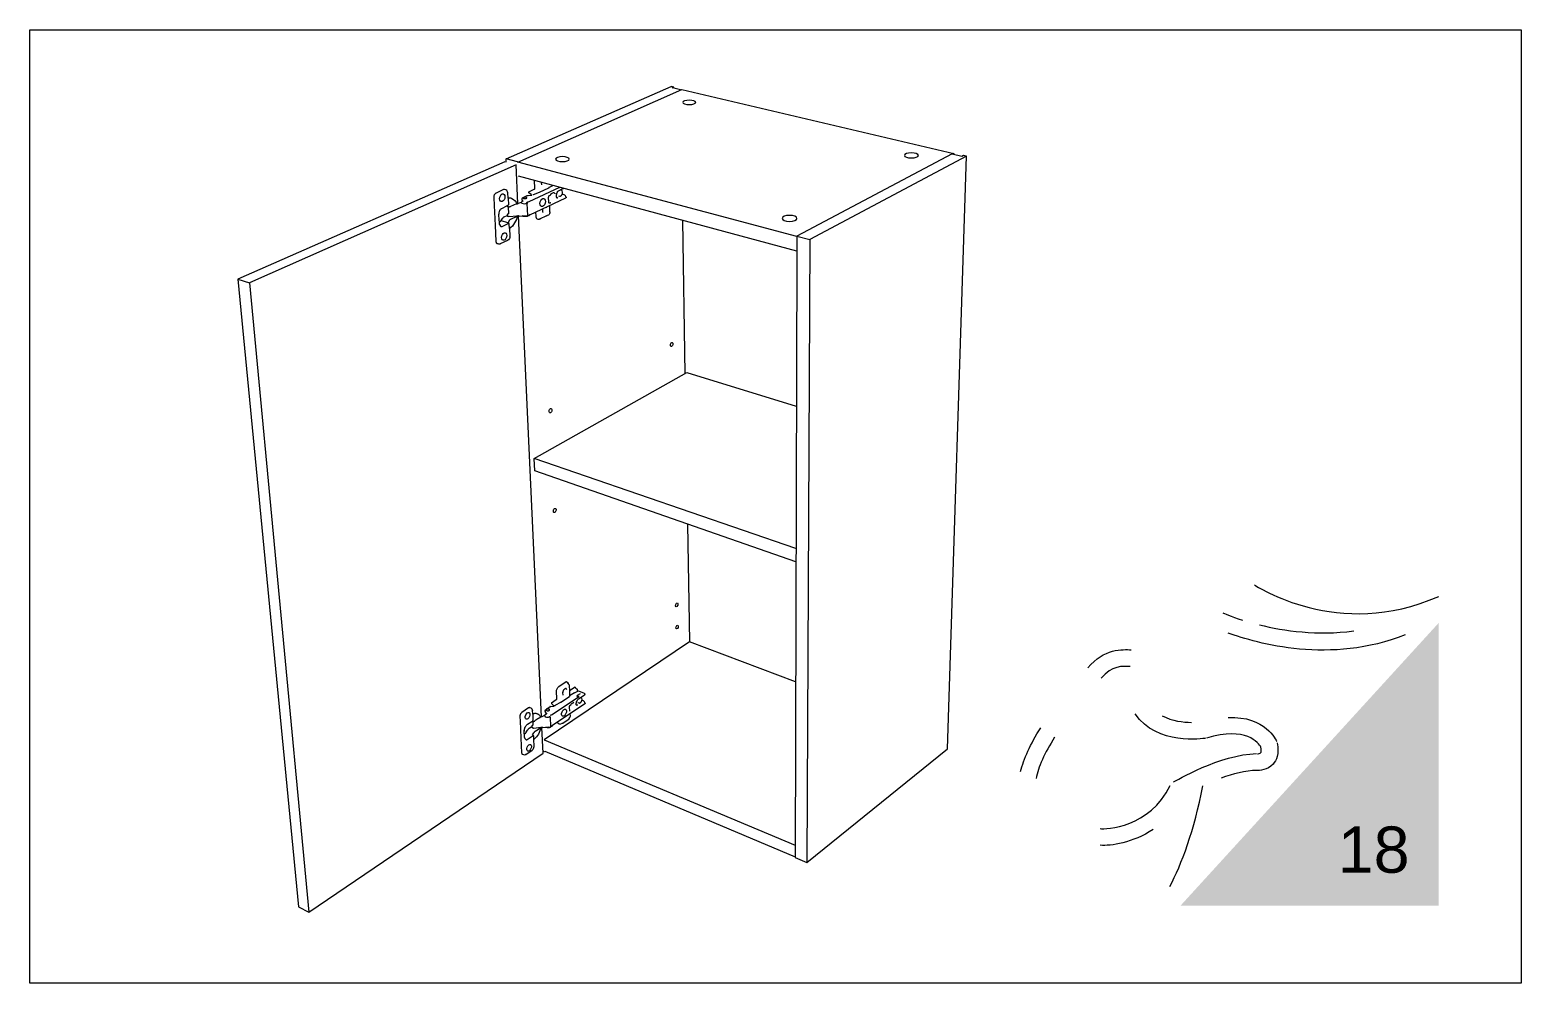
# Model space of a CAD drawing. Header units: metres. Extents: x -8.4 to 7.9, y -3.9 to 2.
# Drawn here: x 2.5234 to 2.9012, y -0.5699 to -0.3282 of the extents above; entities that cross this region are included whole.
import ezdxf

# ---------------------------------------------------------------- set-up
doc = ezdxf.new("R2010")
doc.units = ezdxf.units.M
doc.header["$MEASUREMENT"] = 0
for name, color, linetype, lineweight in [('PDF10_Geometry_Num_Penna__7', 7, 'Continuous', 18), ('PDF10_Solid Fills_Num_Penna__7', 7, 'Continuous', 18), ('PDF10_Text_Num_Penna__7', 7, 'Continuous', 18)]:
    doc.layers.add(name, color=color, linetype=linetype, lineweight=lineweight)
doc.styles.add('GENERATED_STYLE_2', font='')
doc.styles.get('GENERATED_STYLE_2').set_extended_font_data('Arial')

msp = doc.modelspace()

# ---------------------------------------------------------------- hatches: boundary and pattern name
at = {"layer": 'PDF10_Solid Fills_Num_Penna__7', "linetype": 'Continuous', "lineweight": 18}
msp.add_hatch(color=7, dxfattribs=at).paths.add_polyline_path([(2.88034, -0.55024), (2.88034, -0.47854), (2.81491, -0.55024)])

# ---------------------------------------------------------------- linework, layer by layer
at = {"layer": 'PDF10_Geometry_Num_Penna__7', "color": 7, "linetype": 'Continuous', "lineweight": 18, "flags": 128}
for points in [[(2.90124, -0.56986), (2.52342, -0.56986), (2.52342, -0.32818), (2.90124, -0.32818)], [(2.64945, -0.37021), (2.64944, -0.37021)], [(2.65314, -0.36697), (2.65316, -0.36694)], [(2.65494, -0.36815), (2.65491, -0.36822)], [(2.65495, -0.36821), (2.65493, -0.36821)], [(2.65499, -0.36813), (2.65497, -0.36813)], [(2.65538, -0.3699), (2.65539, -0.36992)], [(2.6555, -0.36979), (2.65552, -0.36978), (2.65554, -0.36975)], [(2.65755, -0.3682), (2.65757, -0.36819)], [(2.65882, -0.36998), (2.65881, -0.36998)], [(2.64828, -0.37162), (2.64833, -0.3716)], [(2.64836, -0.37158), (2.64833, -0.37159), (2.6483, -0.37161)], [(2.64834, -0.37156), (2.64835, -0.37157)], [(2.64855, -0.37094), (2.64863, -0.37096), (2.64871, -0.37097), (2.6488, -0.37097), (2.6489, -0.37097), (2.64899, -0.37096), (2.64908, -0.37094), (2.64915, -0.37093), (2.64922, -0.3709), (2.64927, -0.37087), (2.64931, -0.37084), (2.64933, -0.37081), (2.64933, -0.37077), (2.64931, -0.37074), (2.64928, -0.37071), (2.64923, -0.37069), (2.64917, -0.37066), (2.64909, -0.37064), (2.64901, -0.37064), (2.64892, -0.37063), (2.64882, -0.37064), (2.64873, -0.37064), (2.64865, -0.37066), (2.64857, -0.37068), (2.64851, -0.3707), (2.64845, -0.37073), (2.64842, -0.37077), (2.64839, -0.3708), (2.64839, -0.37083), (2.64841, -0.37086), (2.64844, -0.3709), (2.64849, -0.37092)], [(2.64915, -0.37219), (2.64918, -0.37218)], [(2.64922, -0.37217), (2.64927, -0.37217)], [(2.64944, -0.37219), (2.64941, -0.3722), (2.64938, -0.3722)], [(2.64978, -0.37177), (2.64977, -0.37176)], [(2.64985, -0.37176), (2.64981, -0.37177)], [(2.65335, -0.37352), (2.65335, -0.37353), (2.65335, -0.37355), (2.65335, -0.37356), (2.65335, -0.37357)], [(2.6544, -0.3731), (2.6544, -0.37308), (2.6544, -0.37306), (2.6544, -0.37305)], [(2.6554, -0.37201), (2.65538, -0.372), (2.65536, -0.372)], [(2.64223, -0.37456), (2.64226, -0.37458), (2.64227, -0.37459)], [(2.64454, -0.37715), (2.64455, -0.37712)], [(2.64465, -0.37534), (2.64465, -0.37535)], [(2.64465, -0.37545), (2.64466, -0.37545), (2.64468, -0.37545), (2.64469, -0.37546), (2.64471, -0.37546)], [(2.64473, -0.37546), (2.64474, -0.37546), (2.64475, -0.37547), (2.64477, -0.37547)], [(2.64918, -0.37527), (2.64916, -0.37527), (2.64915, -0.37527), (2.64913, -0.37527), (2.64912, -0.37527)], [(2.64938, -0.37541), (2.64939, -0.37541), (2.6494, -0.37541), (2.64942, -0.37541), (2.64943, -0.3754), (2.64944, -0.37539)], [(2.64952, -0.37542), (2.64951, -0.37543)], [(2.65002, -0.37501), (2.65003, -0.37504), (2.65003, -0.37507)], [(2.65003, -0.3751), (2.65003, -0.37508), (2.65005, -0.37507), (2.65006, -0.37507), (2.65007, -0.37506), (2.65007, -0.37505)], [(2.65292, -0.37599), (2.65294, -0.37599), (2.65295, -0.37599), (2.65296, -0.37598), (2.65298, -0.37597)], [(2.65345, -0.37439), (2.65344, -0.37441), (2.65342, -0.37443)], [(2.65444, -0.37529), (2.65439, -0.37532), (2.65433, -0.37535), (2.65434, -0.37534)], [(2.66001, -0.4945), (2.66004, -0.49447), (2.66005, -0.49445)], [(2.66165, -0.49489), (2.66168, -0.4949), (2.66169, -0.49492)], [(2.65799, -0.4986), (2.65798, -0.4986)], [(2.65848, -0.49616), (2.65851, -0.49614), (2.65852, -0.49611)], [(2.66016, -0.49707), (2.66013, -0.49717)], [(2.66017, -0.49715), (2.66016, -0.49715)], [(2.66021, -0.49705), (2.66019, -0.49705)], [(2.66123, -0.49861), (2.66123, -0.49863), (2.66122, -0.49865)], [(2.66199, -0.49862), (2.66197, -0.49863), (2.66194, -0.49864)], [(2.662, -0.49859), (2.66199, -0.49856), (2.66199, -0.49854)], [(2.6624, -0.49576), (2.66239, -0.49575)], [(2.66253, -0.49716), (2.66256, -0.49715)], [(2.66304, -0.49744), (2.66301, -0.49744), (2.66303, -0.49744)], [(2.6633, -0.49779), (2.66331, -0.49779)], [(2.66368, -0.4983), (2.66368, -0.4983)], [(2.66401, -0.49656), (2.66401, -0.49661), (2.664, -0.49666), (2.66399, -0.4967), (2.66398, -0.49674), (2.66396, -0.49677), (2.66394, -0.4968), (2.66391, -0.49683), (2.66388, -0.49685), (2.66393, -0.49682), (2.66396, -0.49677), (2.66399, -0.49672), (2.664, -0.49665)], [(2.65279, -0.50238), (2.65279, -0.50239), (2.65278, -0.50241), (2.65277, -0.50243), (2.65276, -0.50244), (2.65275, -0.50245)], [(2.6544, -0.50076), (2.65447, -0.50078), (2.65455, -0.50079), (2.65463, -0.5008), (2.65472, -0.5008), (2.6548, -0.50079), (2.65487, -0.50077), (2.65495, -0.50074), (2.655, -0.50071), (2.65505, -0.50067), (2.65508, -0.50063), (2.6551, -0.50058), (2.6551, -0.50054), (2.65509, -0.5005), (2.65506, -0.50046), (2.65501, -0.50042), (2.65496, -0.50039), (2.65488, -0.50037), (2.65481, -0.50036), (2.65473, -0.50035), (2.65464, -0.50035), (2.65456, -0.50036), (2.65449, -0.50038), (2.65441, -0.50041), (2.65436, -0.50044), (2.65431, -0.50048), (2.65428, -0.50052), (2.65426, -0.50057), (2.65425, -0.50061), (2.65427, -0.50065), (2.6543, -0.50069), (2.65435, -0.50073)], [(2.65434, -0.50031), (2.65436, -0.50031)], [(2.65496, -0.50233), (2.65499, -0.50232)], [(2.65503, -0.50232), (2.65507, -0.50232)], [(2.65523, -0.50234), (2.65521, -0.50235), (2.65518, -0.50235)], [(2.65521, -0.49976), (2.65519, -0.49975)], [(2.65559, -0.50182), (2.65556, -0.50184)], [(2.6601, -0.49983), (2.6601, -0.4998), (2.66011, -0.49978)], [(2.66017, -0.50088), (2.66016, -0.50089)], [(2.66046, -0.49938), (2.66047, -0.49936), (2.66048, -0.49935)], [(2.66048, -0.49932), (2.6605, -0.4993), (2.66052, -0.49928)], [(2.66071, -0.499), (2.66072, -0.49899), (2.66073, -0.49897)], [(2.66193, -0.49879), (2.6619, -0.49881)], [(2.64863, -0.50599), (2.64865, -0.50596), (2.64867, -0.50594)], [(2.65064, -0.5035), (2.65065, -0.50349), (2.65067, -0.50349), (2.65069, -0.50348)], [(2.65086, -0.50513), (2.65088, -0.50514), (2.65089, -0.50514)], [(2.65087, -0.50506), (2.65087, -0.50507), (2.65088, -0.50509), (2.65088, -0.50511), (2.65089, -0.50513)], [(2.65134, -0.50335), (2.65134, -0.50337), (2.65133, -0.50339)], [(2.65508, -0.50504), (2.65508, -0.50503), (2.6551, -0.50503), (2.65511, -0.50502), (2.65513, -0.50502), (2.65514, -0.50502)], [(2.65516, -0.505), (2.65517, -0.50499), (2.65519, -0.50499), (2.65521, -0.50499), (2.65521, -0.50498)], [(2.65526, -0.50489), (2.65526, -0.50493), (2.65525, -0.50496), (2.65522, -0.50498), (2.65524, -0.505), (2.65526, -0.50501), (2.65528, -0.505), (2.65529, -0.505)], [(2.64871, -0.5077), (2.64874, -0.50767), (2.64876, -0.50764)], [(2.65077, -0.50698), (2.65079, -0.50696)], [(2.65103, -0.50732), (2.65106, -0.5073), (2.65108, -0.50727)]]:
    msp.add_lwpolyline(points, close=True, dxfattribs=at)
for points in [[(2.64409, -0.3609), (2.68591, -0.34252)], [(2.64702, -0.36174), (2.68863, -0.34331)], [(2.68661, -0.34269), (2.68591, -0.34252)], [(2.68613, -0.34289), (2.68661, -0.34269)], [(2.68661, -0.34301), (2.68613, -0.34289)], [(2.68661, -0.34301), (2.68661, -0.34269)], [(2.68822, -0.34339), (2.68661, -0.34301)], [(2.68823, -0.3435), (2.68822, -0.34339)], [(2.68863, -0.34331), (2.75748, -0.35956), (2.75748, -0.35974)], [(2.64373, -0.36164), (2.57612, -0.39142)], [(2.64659, -0.36241), (2.57904, -0.39236)], [(2.64694, -0.36166), (2.64409, -0.3609)], [(2.64413, -0.36175), (2.64409, -0.3609)], [(2.64704, -0.37223), (2.64659, -0.36241)], [(2.71772, -0.38054), (2.64702, -0.36174)], [(2.7571, -0.35965), (2.71772, -0.38048), (2.71771, -0.38431)], [(2.76076, -0.36017), (2.72104, -0.38137)], [(2.75589, -0.51049), (2.76076, -0.36017)], [(2.7571, -0.35965), (2.75951, -0.36021), (2.75996, -0.35998)], [(2.75748, -0.35956), (2.75724, -0.35968)], [(2.75996, -0.35998), (2.76076, -0.36017)], [(2.71771, -0.38431), (2.64719, -0.36528)], [(2.65121, -0.36861), (2.65126, -0.36858), (2.65129, -0.36854), (2.65132, -0.36849), (2.65134, -0.36844), (2.65135, -0.36838), (2.65136, -0.36832), (2.65127, -0.36639)], [(2.64152, -0.36955), (2.64144, -0.36959), (2.64136, -0.36965), (2.64129, -0.36972), (2.64122, -0.36981), (2.64115, -0.3699), (2.64109, -0.37001), (2.64104, -0.37012), (2.641, -0.37024), (2.64097, -0.37036), (2.64095, -0.37048), (2.64094, -0.37061), (2.64094, -0.37072), (2.64104, -0.37269)], [(2.64368, -0.36868), (2.64361, -0.36866), (2.64354, -0.36866), (2.64347, -0.36868), (2.64339, -0.3687), (2.64152, -0.36955)], [(2.64943, -0.37021), (2.64944, -0.3702), (2.64947, -0.37019), (2.6495, -0.37018), (2.64953, -0.37018), (2.64957, -0.37017), (2.6496, -0.37016), (2.64964, -0.37016)], [(2.65759, -0.36819), (2.64985, -0.37176)], [(2.65083, -0.36997), (2.65086, -0.36996), (2.65089, -0.36995), (2.65092, -0.36993), (2.65095, -0.36992), (2.65098, -0.36991), (2.65102, -0.36989), (2.65251, -0.36932)], [(2.65251, -0.36932), (2.65491, -0.36822)], [(2.6531, -0.36749), (2.65308, -0.36687)], [(2.65599, -0.36766), (2.65496, -0.36813), (2.65495, -0.36814), (2.65494, -0.36815)], [(2.65532, -0.37003), (2.65538, -0.3699), (2.65541, -0.36984), (2.65545, -0.36979), (2.65549, -0.36975), (2.65554, -0.36971)], [(2.65554, -0.36971), (2.65609, -0.36946)], [(2.65609, -0.36946), (2.65613, -0.36945), (2.65617, -0.36945), (2.65621, -0.36946), (2.65625, -0.36947)], [(2.65624, -0.36947), (2.65638, -0.36958)], [(2.65638, -0.36958), (2.65641, -0.36962), (2.65644, -0.36967), (2.65646, -0.36972), (2.65646, -0.36979)], [(2.65715, -0.3692), (2.65708, -0.36924), (2.65711, -0.3692), (2.65715, -0.36914), (2.65719, -0.3691), (2.65723, -0.36906), (2.65727, -0.36903), (2.6573, -0.369), (2.65733, -0.36899), (2.65736, -0.36897)], [(2.65736, -0.36897), (2.65849, -0.36845)], [(2.65772, -0.36812), (2.65755, -0.3682)], [(2.65774, -0.36813), (2.65759, -0.36819)], [(2.65784, -0.36875), (2.65789, -0.36874), (2.65795, -0.36874), (2.658, -0.36875)], [(2.65849, -0.36845), (2.65865, -0.36838)], [(2.64103, -0.37269), (2.6413, -0.37778)], [(2.64439, -0.37283), (2.64437, -0.37283), (2.64434, -0.37283), (2.64431, -0.37284), (2.64429, -0.37285), (2.64426, -0.37286), (2.64413, -0.37292)], [(2.6446, -0.37303), (2.6443, -0.37285)], [(2.64439, -0.37283), (2.64443, -0.37283), (2.64447, -0.37281), (2.64451, -0.37279), (2.64455, -0.37275), (2.64457, -0.3727), (2.64459, -0.37265), (2.64462, -0.37263), (2.64464, -0.37261), (2.64464, -0.37259)], [(2.64439, -0.37283), (2.6444, -0.37283), (2.64441, -0.37283), (2.64442, -0.37283), (2.64443, -0.37283), (2.64444, -0.37283), (2.64446, -0.37283), (2.64447, -0.37283), (2.64448, -0.37282), (2.64449, -0.37282), (2.64451, -0.37281), (2.64452, -0.37281), (2.64453, -0.3728), (2.64454, -0.3728), (2.64455, -0.37279), (2.64456, -0.37278), (2.64457, -0.37277), (2.64458, -0.37276), (2.64459, -0.37276), (2.6446, -0.37275), (2.6446, -0.37274), (2.64461, -0.37273), (2.64462, -0.37271), (2.64462, -0.3727), (2.64463, -0.37269), (2.64463, -0.37268), (2.64464, -0.37267), (2.64464, -0.37266), (2.64464, -0.37265), (2.64464, -0.37263), (2.64464, -0.37262), (2.64464, -0.3726), (2.64464, -0.37259)], [(2.64533, -0.37088), (2.64518, -0.37085), (2.64503, -0.37082), (2.64488, -0.37082), (2.64472, -0.37083), (2.64456, -0.37085)], [(2.64456, -0.37085), (2.64465, -0.37259)], [(2.64456, -0.37304), (2.64465, -0.37486)], [(2.64458, -0.37316), (2.64457, -0.3731), (2.64457, -0.37304)], [(2.64511, -0.37304), (2.64506, -0.37306), (2.645, -0.37308), (2.64495, -0.37309), (2.64487, -0.3731), (2.64479, -0.3731), (2.64472, -0.37308), (2.64466, -0.37306), (2.6446, -0.37304)], [(2.64703, -0.37224), (2.64693, -0.37231), (2.64688, -0.37235), (2.64682, -0.37238), (2.64676, -0.3724)], [(2.64703, -0.37224), (2.64708, -0.37221), (2.64714, -0.37217), (2.6472, -0.37215), (2.64797, -0.37191)], [(2.64798, -0.37204), (2.64797, -0.37188)], [(2.64834, -0.37156), (2.64818, -0.37136), (2.64815, -0.37132), (2.64813, -0.37127), (2.64812, -0.37122)], [(2.64897, -0.37228), (2.64902, -0.37226), (2.64905, -0.37225), (2.64909, -0.37223), (2.64912, -0.37221), (2.64915, -0.3722), (2.64919, -0.37218)], [(2.64923, -0.37193), (2.64955, -0.37179), (2.64962, -0.37176), (2.64969, -0.37175), (2.64976, -0.37176)], [(2.64936, -0.372), (2.64939, -0.37204), (2.64942, -0.37209), (2.64943, -0.37214), (2.64944, -0.37219)], [(2.64957, -0.37527), (2.64944, -0.37219)], [(2.65008, -0.37505), (2.65918, -0.37081)], [(2.65341, -0.37349), (2.65341, -0.37353), (2.6534, -0.37354), (2.65338, -0.37357), (2.65335, -0.37358)], [(2.65339, -0.37445), (2.65335, -0.37358)], [(2.65419, -0.37313), (2.65425, -0.37313), (2.65431, -0.37312), (2.65436, -0.37311), (2.6544, -0.3731)], [(2.65487, -0.37188), (2.65482, -0.37063)], [(2.65511, -0.37211), (2.65506, -0.37212), (2.65501, -0.37212), (2.65496, -0.3721), (2.65493, -0.37207), (2.6549, -0.37202), (2.65488, -0.37196), (2.65487, -0.37188)], [(2.65534, -0.372), (2.65511, -0.37211)], [(2.65519, -0.37435), (2.65512, -0.3727)], [(2.6413, -0.37778), (2.6415, -0.38177)], [(2.64228, -0.3746), (2.64226, -0.37466), (2.64223, -0.37474), (2.64222, -0.37482), (2.6422, -0.3749), (2.64219, -0.37498), (2.64219, -0.37506), (2.64219, -0.37513), (2.64229, -0.37719)], [(2.64228, -0.37696), (2.64252, -0.37685)], [(2.64229, -0.37719), (2.64229, -0.37724), (2.6423, -0.3773), (2.64231, -0.37736), (2.64233, -0.37742), (2.64236, -0.37747), (2.64238, -0.37753), (2.64241, -0.37756), (2.6427, -0.37795)], [(2.64252, -0.37685), (2.64259, -0.37681), (2.64265, -0.37676), (2.64271, -0.37671), (2.64277, -0.37664), (2.64282, -0.37656)], [(2.64282, -0.37656), (2.64317, -0.37599)], [(2.64282, -0.37656), (2.64442, -0.37701), (2.64446, -0.37703), (2.6445, -0.37705), (2.64453, -0.37708), (2.64456, -0.3771)], [(2.64305, -0.378), (2.64439, -0.37738)], [(2.64317, -0.37599), (2.64323, -0.37589), (2.6433, -0.37581), (2.64337, -0.37573), (2.64345, -0.37566), (2.64353, -0.37561), (2.64361, -0.37557)], [(2.64361, -0.37557), (2.64437, -0.37522)], [(2.64464, -0.37486), (2.64456, -0.37489), (2.64449, -0.37492), (2.64443, -0.37495), (2.64439, -0.37499), (2.64437, -0.37502), (2.64436, -0.37506)], [(2.64436, -0.37506), (2.64437, -0.37528)], [(2.64437, -0.37528), (2.64438, -0.37531), (2.6444, -0.37535), (2.64445, -0.37538), (2.6445, -0.37541), (2.64457, -0.37543), (2.64465, -0.37545)], [(2.64439, -0.37738), (2.64445, -0.37734), (2.64452, -0.3773), (2.64457, -0.37724)], [(2.64452, -0.37714), (2.6447, -0.37719), (2.64467, -0.37719), (2.64464, -0.37719), (2.6446, -0.37721), (2.64457, -0.37725)], [(2.64456, -0.3771), (2.64491, -0.37653)], [(2.64466, -0.37536), (2.64466, -0.37539), (2.64467, -0.3754), (2.64469, -0.37542), (2.64469, -0.37543), (2.64471, -0.37545), (2.64473, -0.37546)], [(2.64479, -0.37547), (2.64692, -0.37532), (2.64695, -0.37532), (2.64699, -0.37532), (2.64702, -0.37532), (2.64706, -0.37533), (2.64708, -0.37533), (2.64711, -0.37534)], [(2.64491, -0.37653), (2.64498, -0.37643), (2.64505, -0.37634), (2.64513, -0.37626), (2.64521, -0.3762), (2.6453, -0.37615)], [(2.6453, -0.37615), (2.64691, -0.3754), (2.6469, -0.37539), (2.64689, -0.37538), (2.64688, -0.37536), (2.64686, -0.37535), (2.64685, -0.37534), (2.64683, -0.37532)], [(2.64739, -0.37539), (2.64738, -0.37539), (2.64736, -0.37539), (2.64735, -0.37539), (2.64734, -0.37539), (2.64732, -0.37539), (2.64731, -0.37539), (2.6473, -0.37539), (2.64728, -0.37539), (2.64728, -0.37539), (2.64727, -0.37539), (2.64725, -0.37539), (2.64724, -0.37538), (2.64723, -0.37538), (2.64722, -0.37537), (2.64711, -0.37534)], [(2.65304, -0.50235), (2.64718, -0.37536)], [(2.64739, -0.37539), (2.64918, -0.37527)], [(2.64945, -0.37539), (2.64946, -0.3754), (2.64948, -0.37542), (2.6495, -0.37542), (2.64952, -0.37542), (2.64954, -0.37539), (2.64956, -0.37535), (2.64957, -0.37531), (2.64957, -0.37527)], [(2.64979, -0.37529), (2.64983, -0.37527), (2.64987, -0.37524), (2.64991, -0.37522), (2.64995, -0.37518), (2.64999, -0.37514), (2.65003, -0.3751)], [(2.65254, -0.37619), (2.65255, -0.37618), (2.65256, -0.37615), (2.65285, -0.37601)], [(2.68873, -0.37649), (2.6894, -0.41535)], [(2.6427, -0.37795), (2.64273, -0.37798), (2.64274, -0.37799), (2.64277, -0.37801), (2.64279, -0.37802), (2.64281, -0.37803), (2.64286, -0.37804), (2.64293, -0.37804), (2.64299, -0.37803), (2.64305, -0.378)], [(2.64494, -0.37859), (2.64503, -0.38049)], [(2.71772, -0.38048), (2.72104, -0.38137)], [(2.72104, -0.38137), (2.72023, -0.53926)], [(2.6415, -0.38177), (2.6415, -0.38189), (2.64153, -0.382), (2.64156, -0.38209), (2.6416, -0.38218), (2.64166, -0.38226), (2.64171, -0.38231), (2.64178, -0.38236), (2.64186, -0.38239)], [(2.64261, -0.38246), (2.64254, -0.38249), (2.64248, -0.3825), (2.64241, -0.38251), (2.64235, -0.38252), (2.64228, -0.38251), (2.64221, -0.38249), (2.64186, -0.38239)], [(2.71771, -0.38431), (2.71727, -0.53801), (2.72023, -0.53925), (2.75589, -0.51049)], [(2.57612, -0.39142), (2.57904, -0.39236)], [(2.57612, -0.39142), (2.59149, -0.55054)], [(2.57904, -0.39236), (2.59413, -0.55185)], [(2.65134, -0.44001), (2.65119, -0.43682), (2.68989, -0.41507)], [(2.6899, -0.41507), (2.7176, -0.42362)], [(2.7175, -0.45966), (2.65119, -0.43682)], [(2.71748, -0.46302), (2.65134, -0.44001)], [(2.69006, -0.45348), (2.69058, -0.48334)], [(2.69058, -0.48334), (2.65373, -0.50821)], [(2.7174, -0.49348), (2.69058, -0.48334)], [(2.65945, -0.49352), (2.65939, -0.49351), (2.65933, -0.4935), (2.65926, -0.49351), (2.6592, -0.49353), (2.65913, -0.49355), (2.65906, -0.49359)], [(2.65957, -0.49357), (2.65945, -0.49352)], [(2.65957, -0.49357), (2.65961, -0.49359), (2.65965, -0.49362), (2.65969, -0.49365), (2.65972, -0.49369), (2.65975, -0.49373), (2.65978, -0.49378), (2.6598, -0.49383), (2.65982, -0.49389), (2.65983, -0.49394), (2.65983, -0.49396), (2.6597, -0.49378)], [(2.65996, -0.49414), (2.65983, -0.49396)], [(2.65997, -0.49414), (2.66, -0.49418), (2.66002, -0.49423), (2.66003, -0.49428), (2.66005, -0.49433), (2.66005, -0.49437), (2.66006, -0.49442), (2.66011, -0.49578)], [(2.66154, -0.49484), (2.66011, -0.49578), (2.66015, -0.49664)], [(2.66154, -0.49484), (2.66165, -0.49489)], [(2.6617, -0.49495), (2.6617, -0.495), (2.6621, -0.49536)], [(2.65559, -0.50182), (2.66259, -0.49716), (2.66254, -0.49719), (2.66247, -0.49721), (2.66241, -0.49722), (2.66234, -0.49723), (2.66227, -0.49722), (2.6622, -0.49722), (2.66214, -0.4972), (2.66209, -0.49717), (2.66205, -0.49714), (2.66203, -0.49711), (2.66203, -0.49707), (2.66204, -0.49703), (2.66206, -0.497), (2.6621, -0.49696)], [(2.65645, -0.49946), (2.6565, -0.49943), (2.65653, -0.49941), (2.65657, -0.49938), (2.65661, -0.49936), (2.65665, -0.49934), (2.6567, -0.49931), (2.65797, -0.4986)], [(2.65797, -0.4986), (2.66013, -0.49717)], [(2.66015, -0.49663), (2.66015, -0.49669), (2.66014, -0.49674), (2.66014, -0.49679), (2.66013, -0.49684), (2.66012, -0.49689), (2.66011, -0.49695)], [(2.66141, -0.49624), (2.6614, -0.49624), (2.66139, -0.49624), (2.66017, -0.49705), (2.66017, -0.49706), (2.66016, -0.49707)], [(2.66074, -0.49895), (2.66123, -0.49861)], [(2.66111, -0.49873), (2.66121, -0.49867)], [(2.66139, -0.49624), (2.66238, -0.49575)], [(2.6622, -0.49556), (2.6622, -0.49552), (2.66218, -0.49547), (2.66216, -0.49543), (2.66213, -0.49539), (2.6621, -0.49536)], [(2.66284, -0.49647), (2.6621, -0.49696)], [(2.66227, -0.49581), (2.66224, -0.49577), (2.66222, -0.49573), (2.66221, -0.49568), (2.6622, -0.49564), (2.6622, -0.49556)], [(2.66238, -0.49575), (2.66239, -0.49575), (2.66241, -0.49575), (2.66242, -0.49575), (2.6624, -0.49576), (2.66383, -0.49633)], [(2.66383, -0.49633), (2.66387, -0.49635), (2.66392, -0.49639), (2.66395, -0.49643), (2.66397, -0.49648), (2.66399, -0.49653), (2.664, -0.49657)], [(2.64809, -0.50121), (2.64801, -0.50126), (2.64794, -0.50133), (2.64787, -0.5014), (2.64781, -0.50149), (2.64775, -0.50158), (2.6477, -0.50168), (2.64766, -0.50179), (2.64762, -0.50189), (2.64759, -0.502), (2.64757, -0.50211), (2.64756, -0.50221), (2.64756, -0.50231), (2.64761, -0.50333)], [(2.65014, -0.50003), (2.65008, -0.50001), (2.65, -0.50001), (2.64993, -0.50002), (2.64985, -0.50005), (2.64977, -0.5001), (2.64809, -0.50121)], [(2.65082, -0.50164), (2.65077, -0.50068), (2.65077, -0.5007), (2.65075, -0.50073), (2.65072, -0.50076)], [(2.65196, -0.5016), (2.65183, -0.50155), (2.6517, -0.50152), (2.65156, -0.5015), (2.65142, -0.5015), (2.65127, -0.50151), (2.65112, -0.50154), (2.65097, -0.50158), (2.65082, -0.50164)], [(2.65082, -0.50164), (2.65089, -0.50325)], [(2.65212, -0.50166), (2.65196, -0.5016)], [(2.65289, -0.50248), (2.65282, -0.50234), (2.65274, -0.5022), (2.65266, -0.50208), (2.65257, -0.50197), (2.65247, -0.50187), (2.65236, -0.50179), (2.65224, -0.50172), (2.65212, -0.50166)], [(2.65274, -0.50246), (2.6525, -0.50261)], [(2.65285, -0.5025), (2.65283, -0.50244), (2.65279, -0.50238)], [(2.65295, -0.50244), (2.65303, -0.50236)], [(2.65303, -0.50236), (2.65308, -0.50232), (2.65313, -0.50229), (2.65319, -0.50227), (2.65389, -0.50195)], [(2.65401, -0.50098), (2.654, -0.50084)], [(2.65422, -0.50143), (2.65407, -0.50117), (2.65404, -0.50111), (2.65402, -0.50105), (2.65401, -0.50098)], [(2.6543, -0.50156), (2.65428, -0.50159), (2.65425, -0.50161), (2.65422, -0.50164), (2.65418, -0.50166), (2.65415, -0.50167)], [(2.6548, -0.50243), (2.65484, -0.50241), (2.65487, -0.50239), (2.65491, -0.50238), (2.65493, -0.50236), (2.65496, -0.50234), (2.65499, -0.50232)], [(2.65518, -0.49976), (2.65519, -0.49975), (2.65522, -0.49973), (2.65525, -0.49972), (2.65528, -0.49971), (2.65531, -0.4997), (2.65534, -0.4997), (2.65538, -0.49969)], [(2.65523, -0.50234), (2.65534, -0.50489), (2.65532, -0.50489), (2.65529, -0.50489), (2.65526, -0.50489)], [(2.65533, -0.50191), (2.65538, -0.50188), (2.65543, -0.50186), (2.65548, -0.50185), (2.65553, -0.50185)], [(2.65557, -0.49879), (2.65558, -0.49899), (2.65608, -0.49945)], [(2.66404, -0.49903), (2.65583, -0.50455), (2.65585, -0.50452), (2.65587, -0.50448), (2.65587, -0.50443)], [(2.65619, -0.49959), (2.65616, -0.4996), (2.65614, -0.49961), (2.6561, -0.49961), (2.65607, -0.49962), (2.65604, -0.49963)], [(2.65609, -0.49962), (2.65608, -0.49958), (2.65608, -0.49953), (2.65608, -0.49945)], [(2.66027, -0.49946), (2.66023, -0.4995), (2.66018, -0.49954), (2.66015, -0.49961), (2.66012, -0.49967), (2.66009, -0.49974), (2.66008, -0.4998), (2.66008, -0.49987), (2.6601, -0.49985), (2.6601, -0.49983)], [(2.66008, -0.49987), (2.66012, -0.50091), (2.66014, -0.50089), (2.66015, -0.50087)], [(2.66048, -0.49932), (2.66027, -0.49946), (2.66027, -0.49948), (2.66026, -0.4995), (2.66025, -0.49951)], [(2.66053, -0.49925), (2.66058, -0.49914)], [(2.6606, -0.49915), (2.66058, -0.49914), (2.66061, -0.49908), (2.66065, -0.49902), (2.66069, -0.49898), (2.66074, -0.49895)], [(2.6619, -0.49934), (2.66195, -0.49935), (2.66202, -0.49935), (2.66209, -0.49934), (2.66215, -0.49931), (2.66222, -0.49927)], [(2.66229, -0.49874), (2.66248, -0.49882)], [(2.66248, -0.49882), (2.66253, -0.49883), (2.66258, -0.49884), (2.66261, -0.49884)], [(2.64761, -0.50333), (2.64783, -0.50776)], [(2.64876, -0.50545), (2.64874, -0.50545), (2.64872, -0.50544), (2.64869, -0.50555), (2.64865, -0.50567), (2.64863, -0.50578), (2.64863, -0.50589), (2.64863, -0.50599)], [(2.64893, -0.50656), (2.64899, -0.50651), (2.64905, -0.50646), (2.6491, -0.50639), (2.64916, -0.50633), (2.6492, -0.50625)], [(2.6492, -0.50625), (2.64952, -0.50569)], [(2.64952, -0.50569), (2.64958, -0.5056), (2.64964, -0.50552), (2.64971, -0.50544), (2.64977, -0.50536), (2.64984, -0.5053), (2.64991, -0.50525)], [(2.64991, -0.50525), (2.6506, -0.50479)], [(2.65084, -0.50447), (2.65077, -0.5045), (2.65071, -0.50454), (2.65066, -0.50458), (2.65062, -0.50463), (2.6506, -0.50468), (2.65059, -0.50473)], [(2.65059, -0.50473), (2.6506, -0.5049)], [(2.6506, -0.5049), (2.65061, -0.50495), (2.65064, -0.505), (2.65068, -0.50504), (2.65073, -0.50507), (2.65079, -0.50511), (2.65086, -0.50513)], [(2.6507, -0.50348), (2.65075, -0.50347), (2.65078, -0.50345), (2.65081, -0.50342), (2.65083, -0.50337), (2.65084, -0.50333), (2.65087, -0.50331), (2.65089, -0.50328), (2.65089, -0.50325)], [(2.6507, -0.50348), (2.65072, -0.50348), (2.65073, -0.50347), (2.65074, -0.50347), (2.65075, -0.50347), (2.65076, -0.50346), (2.65077, -0.50346), (2.65079, -0.50345), (2.6508, -0.50344), (2.65081, -0.50343), (2.65082, -0.50343), (2.65083, -0.50342), (2.65084, -0.50341), (2.65085, -0.5034), (2.65086, -0.50339), (2.65086, -0.50338), (2.65087, -0.50337), (2.65087, -0.50336), (2.65088, -0.50334), (2.65088, -0.50333), (2.65089, -0.50332), (2.65089, -0.50331), (2.65089, -0.50329), (2.65089, -0.50328), (2.65089, -0.50327), (2.65089, -0.50325)], [(2.65076, -0.50346), (2.65085, -0.50349), (2.65092, -0.50351), (2.65098, -0.50351), (2.65105, -0.50351), (2.65111, -0.5035), (2.65118, -0.50347), (2.65125, -0.50344), (2.65132, -0.5034)], [(2.65081, -0.50348), (2.65085, -0.50446)], [(2.6509, -0.50514), (2.65092, -0.50517), (2.65094, -0.50518), (2.65095, -0.50518), (2.65097, -0.50519), (2.65099, -0.50519)], [(2.651, -0.50519), (2.65293, -0.505), (2.65296, -0.505), (2.653, -0.505), (2.65303, -0.505), (2.65306, -0.50501), (2.65309, -0.50501), (2.65312, -0.50502)], [(2.65239, -0.50269), (2.65138, -0.50336)], [(2.65239, -0.50269), (2.6525, -0.50262), (2.65256, -0.50264)], [(2.65336, -0.50506), (2.65335, -0.50506), (2.65334, -0.50506), (2.65332, -0.50506), (2.65331, -0.50506), (2.6533, -0.50506), (2.65328, -0.50506), (2.65327, -0.50505), (2.65326, -0.50505), (2.65325, -0.50505), (2.65323, -0.50505), (2.65322, -0.50504), (2.65312, -0.50501)], [(2.65347, -0.51152), (2.65317, -0.50503)], [(2.65336, -0.50506), (2.65487, -0.50491)], [(2.65556, -0.50482), (2.6553, -0.50499), (2.65532, -0.50497), (2.65534, -0.50493), (2.65534, -0.50489)], [(2.65575, -0.50462), (2.65573, -0.50466), (2.65571, -0.50468), (2.65567, -0.50472), (2.65564, -0.50475), (2.6556, -0.50479), (2.65556, -0.50482), (2.65559, -0.50479), (2.6556, -0.50475), (2.65561, -0.5047)], [(2.65561, -0.5047), (2.65565, -0.50467), (2.6557, -0.50462), (2.65574, -0.50457)], [(2.65587, -0.50443), (2.65582, -0.50447), (2.65578, -0.50451), (2.65574, -0.50457), (2.65575, -0.50459), (2.65576, -0.50461), (2.65575, -0.50462)], [(2.65575, -0.50462), (2.65576, -0.50461), (2.65578, -0.50459), (2.65579, -0.50458), (2.6558, -0.50456), (2.65581, -0.50456), (2.65582, -0.50455)], [(2.65743, -0.50413), (2.65737, -0.5041), (2.65732, -0.50405), (2.65727, -0.504), (2.65724, -0.50393), (2.65721, -0.50384), (2.65719, -0.50376), (2.65718, -0.50366), (2.65718, -0.50363)], [(2.65797, -0.50411), (2.65794, -0.50413), (2.65791, -0.50415), (2.65784, -0.50418), (2.65778, -0.50419), (2.65772, -0.50421), (2.65766, -0.50421), (2.6576, -0.5042), (2.65755, -0.50418), (2.65743, -0.50413)], [(2.65841, -0.50398), (2.65839, -0.50399), (2.65836, -0.50401), (2.65833, -0.50403), (2.6583, -0.50404), (2.65826, -0.50404), (2.65823, -0.50405), (2.658, -0.50409)], [(2.65845, -0.50387), (2.65845, -0.50391), (2.65843, -0.50395), (2.65841, -0.50398)], [(2.64784, -0.50776), (2.64802, -0.51145)], [(2.64872, -0.5067), (2.64893, -0.50656)], [(2.64876, -0.50762), (2.64876, -0.50765), (2.64877, -0.50768), (2.64878, -0.50774), (2.64879, -0.50778), (2.64881, -0.50782), (2.64882, -0.50784), (2.64884, -0.50786), (2.64911, -0.50812)], [(2.64911, -0.50811), (2.64911, -0.50812), (2.64913, -0.50813), (2.64914, -0.50814), (2.64919, -0.50815), (2.64925, -0.50816), (2.64931, -0.50814), (2.64937, -0.50812), (2.64944, -0.50808)], [(2.64944, -0.50808), (2.65064, -0.50727)], [(2.65064, -0.50727), (2.6507, -0.50723), (2.65075, -0.50718), (2.65081, -0.50712)], [(2.65079, -0.50694), (2.65111, -0.50639)], [(2.65079, -0.50699), (2.65096, -0.50706), (2.65092, -0.50705), (2.65088, -0.50706), (2.65085, -0.50708), (2.65081, -0.50712)], [(2.65373, -0.50821), (2.71728, -0.53484)], [(2.59413, -0.55185), (2.65347, -0.51152)], [(2.64802, -0.51145), (2.64803, -0.51153), (2.64805, -0.51161), (2.64807, -0.51168), (2.6481, -0.51174), (2.64814, -0.51179), (2.64819, -0.51184), (2.64824, -0.51186)], [(2.6538, -0.51121), (2.65345, -0.51106)], [(2.65395, -0.51111), (2.6538, -0.51121)], [(2.65387, -0.51108), (2.71727, -0.53783)], [(2.59149, -0.55054), (2.59413, -0.55185)]]:
    msp.add_lwpolyline(points, dxfattribs=at)
for points in [[(2.64456, -0.37085), (2.6445, -0.36947, 0.318398), (2.64404, -0.36878), (2.64369, -0.36868)], [(2.64812, -0.37122), (2.64812, -0.37106, -0.278806), (2.64853, -0.37063), (2.64945, -0.37021), (2.64951, -0.37019), (2.64957, -0.37017), (2.64964, -0.37016), (2.65037, -0.37011), (2.65044, -0.3701), (2.65051, -0.37009), (2.65057, -0.37007), (2.65055, -0.37007), (2.65051, -0.37008), (2.65048, -0.37009), (2.65045, -0.3701), (2.65041, -0.3701), (2.65042, -0.3701), (2.65042, -0.37007), (2.65042, -0.37003), (2.65041, -0.36993), (2.64987, -0.36948), (2.64986, -0.36923), (2.65122, -0.36861)], [(2.65503, -0.3702), (2.65498, -0.37023), (2.65493, -0.37028), (2.65489, -0.37034), (2.65486, -0.37041), (2.65483, -0.37048), (2.65482, -0.37056), (2.65482, -0.37063), (2.65484, -0.37062), (2.65485, -0.37061, -0.283254), (2.65499, -0.37028), (2.65501, -0.37026), (2.65503, -0.37024), (2.65503, -0.3702), (2.65526, -0.3701), (2.65529, -0.37008), (2.6553, -0.37006), (2.65532, -0.37003), (2.65534, -0.37005)], [(2.65708, -0.36924), (2.65706, -0.36926), (2.65702, -0.36933), (2.65698, -0.3694), (2.65695, -0.36947), (2.65691, -0.36955), (2.65688, -0.36963), (2.65685, -0.36972), (2.65683, -0.3698), (2.65681, -0.36989), (2.65679, -0.36998), (2.65678, -0.37007), (2.65678, -0.37015), (2.65678, -0.37018, 0.203727), (2.65693, -0.37076), (2.657, -0.37077), (2.65706, -0.37077), (2.65713, -0.37075), (2.6572, -0.37073)], [(2.65737, -0.37026), (2.65759, -0.37032), (2.65764, -0.37034), (2.6577, -0.37034), (2.65776, -0.37034), (2.65781, -0.37033), (2.65787, -0.37031), (2.65792, -0.37029), (2.65798, -0.37026), (2.65803, -0.37022), (2.65808, -0.37018), (2.65814, -0.37012), (2.65819, -0.37006), (2.65823, -0.36999), (2.65828, -0.36991), (2.65832, -0.36983), (2.65835, -0.36975), (2.65835, -0.36973, 0.172937), (2.65832, -0.36903), (2.65831, -0.36901), (2.65827, -0.36894), (2.65822, -0.36888), (2.65817, -0.36883), (2.65812, -0.3688), (2.65806, -0.36877), (2.658, -0.36875), (2.6579, -0.36872)], [(2.65926, -0.37065), (2.65927, -0.37064), (2.65927, -0.37067), (2.65927, -0.3707), (2.65926, -0.37074), (2.65924, -0.37076), (2.65923, -0.37078), (2.6592, -0.3708), (2.65918, -0.37081), (2.65922, -0.37078), (2.65924, -0.37075), (2.65926, -0.3707), (2.65926, -0.37065, 0.289672), (2.6588, -0.36999), (2.65853, -0.36991), (2.65854, -0.36991)], [(2.64228, -0.3746), (2.64249, -0.37392), (2.64251, -0.37394), (2.64252, -0.37395), (2.64253, -0.37396, -0.184799), (2.64292, -0.37347), (2.64315, -0.37337), (2.64413, -0.37292)], [(2.64533, -0.37088), (2.64551, -0.37093, -0.246526), (2.64682, -0.37238), (2.6468, -0.3723), (2.64676, -0.37222), (2.64675, -0.37225), (2.64674, -0.37226), (2.64673, -0.37228), (2.64672, -0.3723), (2.6467, -0.37231), (2.64668, -0.37232), (2.64521, -0.373), (2.64511, -0.37304)], [(2.64691, -0.3754), (2.64692, -0.37536), (2.64693, -0.37532, -0.188329), (2.64494, -0.37859), (2.64488, -0.37741), (2.64488, -0.3774), (2.64487, -0.37738), (2.64487, -0.37737), (2.64487, -0.37735), (2.64486, -0.37734), (2.64486, -0.37733), (2.64485, -0.37732), (2.64485, -0.3773), (2.64484, -0.3773), (2.64484, -0.37729), (2.64483, -0.37727), (2.64483, -0.37726), (2.64482, -0.37726), (2.64481, -0.37725), (2.6448, -0.37725), (2.64479, -0.37723), (2.64478, -0.37723), (2.64477, -0.37722), (2.64476, -0.37722), (2.64475, -0.37721), (2.64473, -0.3772), (2.64473, -0.3772), (2.64471, -0.37719)], [(2.64979, -0.37529), (2.64949, -0.37543), (2.64947, -0.37544), (2.64945, -0.37545), (2.64943, -0.37545), (2.64941, -0.37545), (2.6494, -0.37545), (2.64938, -0.37545), (2.64938, -0.37543), (2.64938, -0.37541), (2.64933, -0.37542), (2.6493, -0.37543), (2.64929, -0.37545), (2.64929, -0.37546), (2.64927, -0.37547, -0.231407), (2.64815, -0.37534)], [(2.65433, -0.37535), (2.65254, -0.37619), (2.65247, -0.37622), (2.65241, -0.37624), (2.65236, -0.37625), (2.6523, -0.37625), (2.65225, -0.37624), (2.6522, -0.37623), (2.65207, -0.37619, -0.305314), (2.65167, -0.3755), (2.65162, -0.37433)], [(2.65513, -0.37441), (2.65516, -0.37439), (2.65518, -0.37437), (2.65519, -0.37435, -0.286907), (2.65478, -0.37513), (2.65444, -0.37529)], [(2.64497, -0.38055), (2.645, -0.38053), (2.64502, -0.38051), (2.64503, -0.38049, -0.282892), (2.64446, -0.38159), (2.64261, -0.38246)], [(2.65557, -0.49879), (2.6568, -0.49798), (2.65683, -0.49795), (2.65686, -0.49791), (2.65689, -0.49786), (2.65691, -0.49781), (2.65692, -0.49776), (2.65693, -0.4977), (2.65685, -0.49589, -0.232042), (2.65743, -0.49467), (2.65906, -0.49359)], [(2.65856, -0.49681), (2.65856, -0.49684), (2.65854, -0.49686), (2.65851, -0.49688), (2.65848, -0.49616, -0.238245), (2.65893, -0.49521)], [(2.6619, -0.49935), (2.66189, -0.49934), (2.66189, -0.49933), (2.66187, -0.4993), (2.66186, -0.49926), (2.66186, -0.49922), (2.66185, -0.49918), (2.66185, -0.49912), (2.66184, -0.49906), (2.66185, -0.49899), (2.66185, -0.49893), (2.66186, -0.49885), (2.66188, -0.49877), (2.6619, -0.49869), (2.66193, -0.49861), (2.66195, -0.49852), (2.66195, -0.49851, -0.139491), (2.66244, -0.49782), (2.66388, -0.49685)], [(2.66261, -0.49884), (2.66263, -0.49885), (2.66268, -0.49884), (2.66272, -0.49883), (2.66277, -0.49882), (2.66282, -0.4988), (2.66287, -0.49877), (2.66292, -0.49874), (2.66297, -0.4987), (2.66302, -0.49865), (2.66307, -0.49859), (2.66312, -0.49853), (2.66314, -0.49848), (2.66316, -0.49846), (2.6632, -0.49838), (2.66323, -0.49831), (2.66326, -0.49824), (2.66326, -0.49822, 0.203528), (2.66324, -0.49763), (2.66322, -0.4976), (2.66318, -0.49754), (2.66314, -0.4975), (2.66309, -0.49747), (2.66304, -0.49744)], [(2.66409, -0.49892), (2.6641, -0.49891), (2.6641, -0.49893), (2.66409, -0.49895), (2.66408, -0.49898), (2.66407, -0.49899), (2.66406, -0.49901), (2.66404, -0.49903), (2.66407, -0.499), (2.66408, -0.49896), (2.66409, -0.49892, 0.260956), (2.66366, -0.49831), (2.66342, -0.4982), (2.66322, -0.49834)], [(2.65077, -0.50068, 0.284824), (2.65047, -0.50016), (2.65014, -0.50003)], [(2.65389, -0.50212), (2.65389, -0.50199, -0.301597), (2.65415, -0.50167), (2.65416, -0.50168), (2.65421, -0.50166), (2.65425, -0.50164), (2.6543, -0.5016), (2.65433, -0.50155), (2.65436, -0.50152), (2.65435, -0.50152), (2.65433, -0.50152), (2.65432, -0.50154), (2.65432, -0.50152), (2.65433, -0.50151), (2.65433, -0.50149), (2.65433, -0.50148), (2.65433, -0.50146), (2.65432, -0.50144), (2.65432, -0.50154), (2.6543, -0.50156), (2.65428, -0.50153), (2.65425, -0.50148), (2.65422, -0.50143)], [(2.65407, -0.50117), (2.65406, -0.50104), (2.65403, -0.50097), (2.65401, -0.50091), (2.654, -0.50084, -0.246), (2.65437, -0.50031), (2.65521, -0.49976), (2.65526, -0.49973), (2.65531, -0.49971), (2.65538, -0.4997), (2.65604, -0.49963), (2.65611, -0.49962), (2.65616, -0.49961), (2.65622, -0.49959), (2.6562, -0.49959), (2.65621, -0.49959), (2.65624, -0.4996), (2.65624, -0.49951)], [(2.65841, -0.50398), (2.66003, -0.50289), (2.66006, -0.50286), (2.66007, -0.50282), (2.66007, -0.50278, 0.236384), (2.66032, -0.50225), (2.66035, -0.50223), (2.66037, -0.5022), (2.66037, -0.50218), (2.66034, -0.50151)], [(2.64876, -0.50762), (2.64868, -0.50591), (2.64868, -0.50585), (2.64868, -0.50579), (2.64869, -0.50573), (2.6487, -0.50566), (2.64871, -0.50559), (2.64873, -0.50552), (2.64876, -0.50545), (2.64895, -0.50485), (2.64897, -0.50485), (2.64899, -0.50486, -0.146408), (2.64936, -0.50434), (2.64954, -0.50422), (2.65057, -0.50354), (2.6506, -0.50352), (2.65063, -0.5035), (2.65064, -0.5035)], [(2.65111, -0.50639), (2.65117, -0.50629), (2.65124, -0.5062), (2.65131, -0.50612), (2.65138, -0.50605), (2.65147, -0.50599), (2.65292, -0.50502), (2.65291, -0.50501, -0.151199), (2.65113, -0.50811), (2.65109, -0.50724), (2.65109, -0.50723), (2.65108, -0.50722), (2.65108, -0.50721), (2.65108, -0.5072), (2.65108, -0.50719), (2.65107, -0.50718), (2.65107, -0.50716), (2.65106, -0.50715), (2.65106, -0.50714), (2.65105, -0.50713), (2.65104, -0.50712), (2.65103, -0.50711), (2.65102, -0.5071), (2.65102, -0.50709), (2.65101, -0.50708), (2.651, -0.50708), (2.65099, -0.50707), (2.65098, -0.50707), (2.65097, -0.50706), (2.65096, -0.50706)], [(2.65528, -0.505), (2.65526, -0.50501), (2.65525, -0.50502), (2.65522, -0.50502), (2.6552, -0.50502), (2.65518, -0.50502), (2.65516, -0.50502), (2.65516, -0.505), (2.65512, -0.505), (2.65508, -0.50501), (2.65508, -0.50503), (2.65507, -0.50504, -0.249316), (2.65413, -0.50498)], [(2.64905, -0.51193), (2.65072, -0.5108), (2.65075, -0.51078), (2.65076, -0.51074), (2.65076, -0.5107, 0.228059), (2.65116, -0.50987), (2.65118, -0.50985), (2.6512, -0.50982), (2.65121, -0.50979), (2.65113, -0.50811)], [(2.6491, -0.51182), (2.64909, -0.51187), (2.64908, -0.51191), (2.64905, -0.51193, -0.268293), (2.64857, -0.512), (2.64824, -0.51186)]]:
    msp.add_lwpolyline(points, format="xyb", dxfattribs=at)
at = {"layer": 'PDF10_Geometry_Num_Penna__7', "color": 7, "linetype": 'Continuous', "lineweight": 18}
for centre, major_axis, ratio in [((2.64311, -0.37076), (0.000257, 0.000979), 0.626847), ((2.65334, -0.37196), (0.00027, 0.00102), 0.61243), ((2.64359, -0.38058), (0.000274, 0.000968), 0.620544), ((2.686, -0.40795), (0.000153, 0.00051), 0.562732), ((2.65533, -0.42472), (0.000173, 0.000532), 0.592025), ((2.6564, -0.45001), (0.000188, 0.000517), 0.58134), ((2.6873, -0.47396), (0.000174, 0.000477), 0.537761), ((2.68741, -0.47958), (0.000173, 0.000473), 0.534411), ((2.64952, -0.50207), (0.000354, 0.000852), 0.56365), ((2.65874, -0.5013), (0.000366, 0.00089), 0.556484), ((2.64991, -0.51019), (0.000355, 0.000842), 0.563862)]:
    msp.add_ellipse(centre, major_axis=major_axis, ratio=ratio, dxfattribs=at)
for centre, major_axis, ratio, start_param, end_param in [((2.65658, -0.37404), (-0.0086, 0.00221), 0.138965, 6.058337, 6.319649), ((2.64867, -0.37202), (0.000684, 0.000016), 0.355909, 3.141441, 5.477076), ((2.65902, -0.49572), (0.000196, 0.000578), 0.620526, 5.25775, 7.011635), ((2.65456, -0.50205), (0.000671, 0.000063), 0.571729, 3.174721, 5.29641)]:
    msp.add_ellipse(centre, major_axis=major_axis, ratio=ratio, start_param=start_param, end_param=end_param, dxfattribs=at)
for points in [[(2.69049, -0.34602), (2.68957, -0.34602), (2.68882, -0.34627), (2.68882, -0.34657)], [(2.68882, -0.34657), (2.68882, -0.34687), (2.68957, -0.34712), (2.69049, -0.34712)], [(2.69215, -0.34657), (2.69215, -0.34627), (2.6914, -0.34602), (2.69049, -0.34602)], [(2.69049, -0.34712), (2.6914, -0.34712), (2.69215, -0.34687), (2.69215, -0.34657)], [(2.65835, -0.36033), (2.65739, -0.36033), (2.65662, -0.36061), (2.65662, -0.36096)], [(2.65662, -0.36096), (2.65662, -0.3613), (2.65739, -0.36158), (2.65835, -0.36158)], [(2.66009, -0.36096), (2.66009, -0.36061), (2.65932, -0.36033), (2.65835, -0.36033)], [(2.65835, -0.36158), (2.65932, -0.36158), (2.66009, -0.3613), (2.66009, -0.36096)], [(2.74675, -0.35936), (2.74577, -0.35936), (2.74497, -0.35965), (2.74497, -0.36001)], [(2.74497, -0.36001), (2.74497, -0.36037), (2.74577, -0.36066), (2.74675, -0.36066)], [(2.74853, -0.36001), (2.74853, -0.35965), (2.74773, -0.35936), (2.74675, -0.35936)], [(2.74675, -0.36066), (2.74773, -0.36066), (2.74853, -0.36037), (2.74853, -0.36001)], [(2.71589, -0.37522), (2.71484, -0.37522), (2.714, -0.37556), (2.714, -0.37598)], [(2.714, -0.37598), (2.714, -0.3764), (2.71484, -0.37674), (2.71589, -0.37674)], [(2.71777, -0.37598), (2.71777, -0.37556), (2.71693, -0.37522), (2.71589, -0.37522)], [(2.71589, -0.37674), (2.71693, -0.37674), (2.71777, -0.3764), (2.71777, -0.37598)], [(2.83368, -0.46889), (2.83389, -0.46903), (2.85493, -0.48313), (2.88034, -0.47182)], [(2.8257, -0.476), (2.82577, -0.476), (2.8276, -0.47685), (2.83066, -0.47782)], [(2.83496, -0.47903), (2.84108, -0.48054), (2.84964, -0.48181), (2.85881, -0.48055)], [(2.87184, -0.48156), (2.85309, -0.48909), (2.83428, -0.48376), (2.82704, -0.4811)], [(2.79149, -0.48995), (2.79548, -0.48492), (2.80035, -0.48523), (2.80244, -0.48536)], [(2.80217, -0.48959), (2.8004, -0.48948), (2.79743, -0.4893), (2.79482, -0.49258)], [(2.82125, -0.50776), (2.82075, -0.50785), (2.80908, -0.50969), (2.80341, -0.5016)], [(2.81033, -0.5021), (2.8128, -0.5034), (2.81564, -0.50373), (2.8177, -0.50374)], [(2.82698, -0.50251), (2.83644, -0.50209), (2.83919, -0.50828), (2.83932, -0.5086)], [(2.77442, -0.51621), (2.7752, -0.513), (2.77688, -0.50929), (2.77951, -0.50513)], [(2.8353, -0.51003), (2.83473, -0.50903), (2.83162, -0.50469), (2.8215, -0.50771)], [(2.78305, -0.50747), (2.78048, -0.51156), (2.77888, -0.5151), (2.77833, -0.51798)], [(2.83538, -0.51078), (2.83538, -0.51059), (2.83534, -0.51031), (2.8353, -0.51003)], [(2.83943, -0.50897), (2.84001, -0.51179), (2.83918, -0.51344), (2.83838, -0.51432)], [(2.81315, -0.51887), (2.81363, -0.51858), (2.82509, -0.51182), (2.8342, -0.51167)], [(2.83442, -0.51168), (2.83467, -0.5117), (2.8351, -0.51163), (2.83524, -0.51147)], [(2.83524, -0.51147), (2.83535, -0.51147), (2.83538, -0.51117), (2.83538, -0.51078)], [(2.83426, -0.51592), (2.83141, -0.51596), (2.82819, -0.51681), (2.82523, -0.51789)], [(2.83838, -0.51432), (2.83694, -0.51591), (2.83493, -0.51595), (2.83426, -0.51592)], [(2.79455, -0.53067), (2.79597, -0.53095), (2.80724, -0.53033), (2.81232, -0.51977)], [(2.81222, -0.54533), (2.81522, -0.53974), (2.81842, -0.53117), (2.82057, -0.51981)], [(2.80798, -0.53092), (2.80282, -0.53433), (2.79727, -0.53509), (2.79461, -0.5349)]]:
    msp.add_open_spline(points, degree=3, dxfattribs=at)

# ---------------------------------------------------------------- texts
at = {"layer": 'PDF10_Text_Num_Penna__7', "color": 7, "linetype": 'Continuous', "lineweight": 18, "insert": (2.85475, -0.54203), "char_height": 0.0117264, "attachment_point": 7, "style": 'GENERATED_STYLE_2'}
msp.add_mtext('\\A1;{\\pql;\\fArial|b0|i0|c0|p34;18}', dxfattribs=at)

doc.saveas('drawing.dxf')
